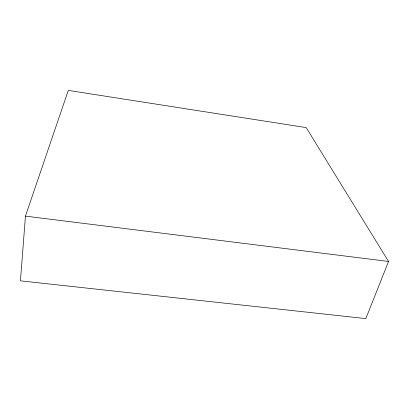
<?xml version="1.0" encoding="UTF-8"?>
<svg xmlns="http://www.w3.org/2000/svg" width="409" height="409" viewBox="0 0 409 409"><rect width="100%" height="100%" fill="white"/><g stroke="black" fill="none" stroke-linecap="round" stroke-linejoin="round"><path stroke-width="0.61" d="M25.45 216.126L20.45 280.84L365.825 318.606L388.55 261.463L306.193 127.598L68.288 90.394L25.45 216.126L388.55 261.463"/></g></svg>
